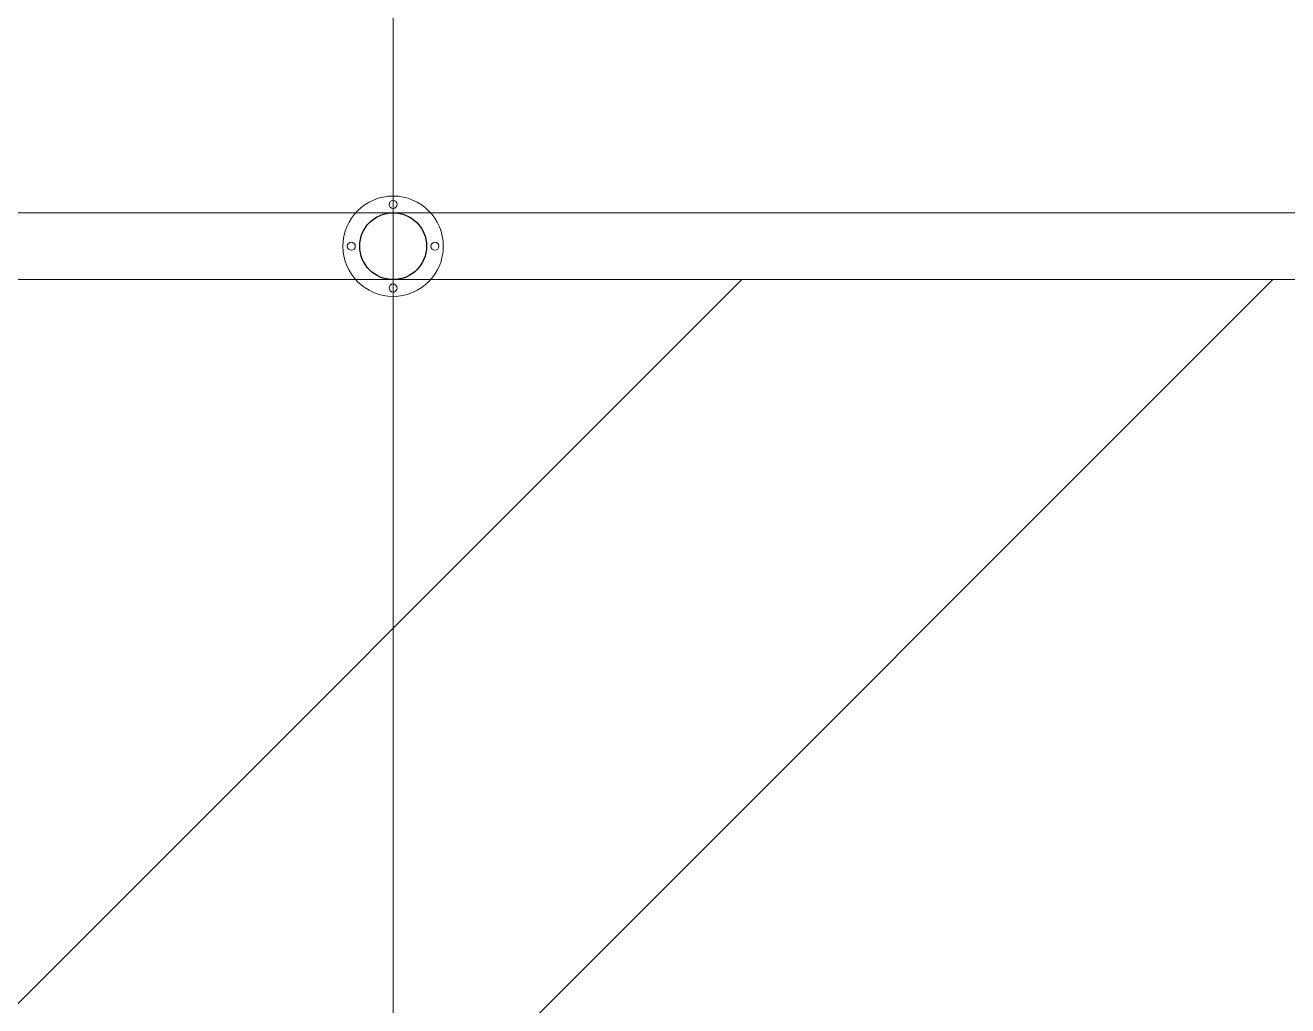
# Model space of a CAD drawing. Header units: millimetres. Extents: x 4739419 to 5837985, y 2291271 to 3446271.
# Drawn here: x 4931562 to 4933449, y 2427705 to 2429172 of the extents above; entities that cross this region are included whole.
import ezdxf

# ---------------------------------------------------------------- set-up
doc = ezdxf.new("R2010")
doc.units = ezdxf.units.MM
doc.layers.get('0').update_dxf_attribs({"color": 255})
for name, color, linetype, lineweight in [('XR-평면도$0$A-CNTL', 9, 'Continuous', 15), ('XR-평면도$0$A-ELEV-LIN2', 9, 'Continuous', 25), ('XR-평면도$0$A-ELEV-LIN3', 9, 'Continuous', 18)]:
    doc.layers.add(name, color=color, linetype=linetype, lineweight=lineweight)
pattern_1 = [(45, (4739418.8, 1103270.6), (-1122.532, 1122.532), []), (45, (4739418.8, 1104064.4), (-1122.532, 1122.532), [])]

# ---------------------------------------------------------------- blocks, each defined once
blk = doc.blocks.new('XR-평면도$0$중심선(210216)')
at = {"layer": 'XR-평면도$0$A-CNTL', "ltscale": 300}
blk.add_lwpolyline([(66000, 206000), (66000, -10000)], dxfattribs=at)
blk = doc.blocks.new('XR-평면도$0$안전봉(50A)')
at = {"layer": 'XR-평면도$0$A-ELEV-LIN2'}
blk.add_circle((0, 0), 50, dxfattribs=at)
at = {"layer": 'XR-평면도$0$A-ELEV-LIN3'}
for centre, radius in [((0, 0), 75), ((0, 62.5), 6), ((-62.5, 0), 6), ((62.5, 0), 6), ((0, -62.5), 6)]:
    blk.add_circle(centre, radius, dxfattribs=at)

msp = doc.modelspace()

# ---------------------------------------------------------------- hatches: boundary and pattern name
at = {"layer": 'XR-평면도$0$A-ELEV-LIN3'}
h = msp.add_hatch(dxfattribs=at)
h.set_pattern_fill('STEEL', color=256, scale=500)
h.set_pattern_definition([(45, (4739418.8, 1103270.6), (-1122.532, 1122.532), []), (45, (4739418.8, 1104064.4), (-1122.532, 1122.532), [])])
h.paths.add_polyline_path([(4866411.8, 2428791.2), (4866411.8, 2427091.2), (4999911.8, 2427091.2), (4999911.8, 2428791.2)])
h.paths.add_polyline_path([(4908311.8, 2441691.2), (4908311.8, 2439991.2), (5041811.8, 2439991.2), (5041811.8, 2441691.2)])
h = msp.add_hatch(dxfattribs=at)
h.set_pattern_fill('STEEL', color=256, scale=500)
h.set_pattern_definition(pattern_1)
h.paths.add_polyline_path([(4866411.8, 2428791.2), (4866411.8, 2427091.2), (4999911.8, 2427091.2), (4999911.8, 2428791.2)])
h.paths.add_polyline_path([(4908311.8, 2441691.2), (4908311.8, 2439991.2), (5041811.8, 2439991.2), (5041811.8, 2441691.2)])
h = msp.add_hatch(dxfattribs=at)
h.set_pattern_fill('STEEL', color=256, scale=500)
h.set_pattern_definition(pattern_1)
h.paths.add_polyline_path([(4866411.8, 2428791.2), (4866411.8, 2427091.2), (4999911.8, 2427091.2), (4999911.8, 2428791.2)])
h.paths.add_polyline_path([(4908311.8, 2441691.2), (4908311.8, 2439991.2), (5041811.8, 2439991.2), (5041811.8, 2441691.2)])

# ---------------------------------------------------------------- linework, layer by layer
for points in [[(5000011.8, 2426991.2), (4866311.8, 2426991.2), (4866311.8, 2428891.2), (5000011.8, 2428891.2)], [(5000011.8, 2426991.2), (4866311.8, 2426991.2), (4866311.8, 2428891.2), (5000011.8, 2428891.2)], [(5000011.8, 2426991.2), (4866311.8, 2426991.2), (4866311.8, 2428891.2), (5000011.8, 2428891.2)], [(4999911.8, 2427091.2), (4999911.8, 2428791.2), (4866411.8, 2428791.2), (4866411.8, 2427091.2)], [(4999911.8, 2427091.2), (4999911.8, 2428791.2), (4866411.8, 2428791.2), (4866411.8, 2427091.2)], [(4999911.8, 2427091.2), (4999911.8, 2428791.2), (4866411.8, 2428791.2), (4866411.8, 2427091.2)]]:
    msp.add_lwpolyline(points, close=True, dxfattribs=at)

# ---------------------------------------------------------------- block references
msp.add_blockref('XR-평면도$0$안전봉(50A)', (4932111.8, 2428841.2))
msp.add_blockref('XR-평면도$0$안전봉(50A)', (4932111.8, 2428841.2))
msp.add_blockref('XR-평면도$0$안전봉(50A)', (4932111.8, 2428841.2))
at = {"layer": 'XR-평면도$0$A-CNTL'}
msp.add_blockref('XR-평면도$0$중심선(210216)', (4866111.8, 2336391.2), dxfattribs=at)

doc.saveas('drawing.dxf')
